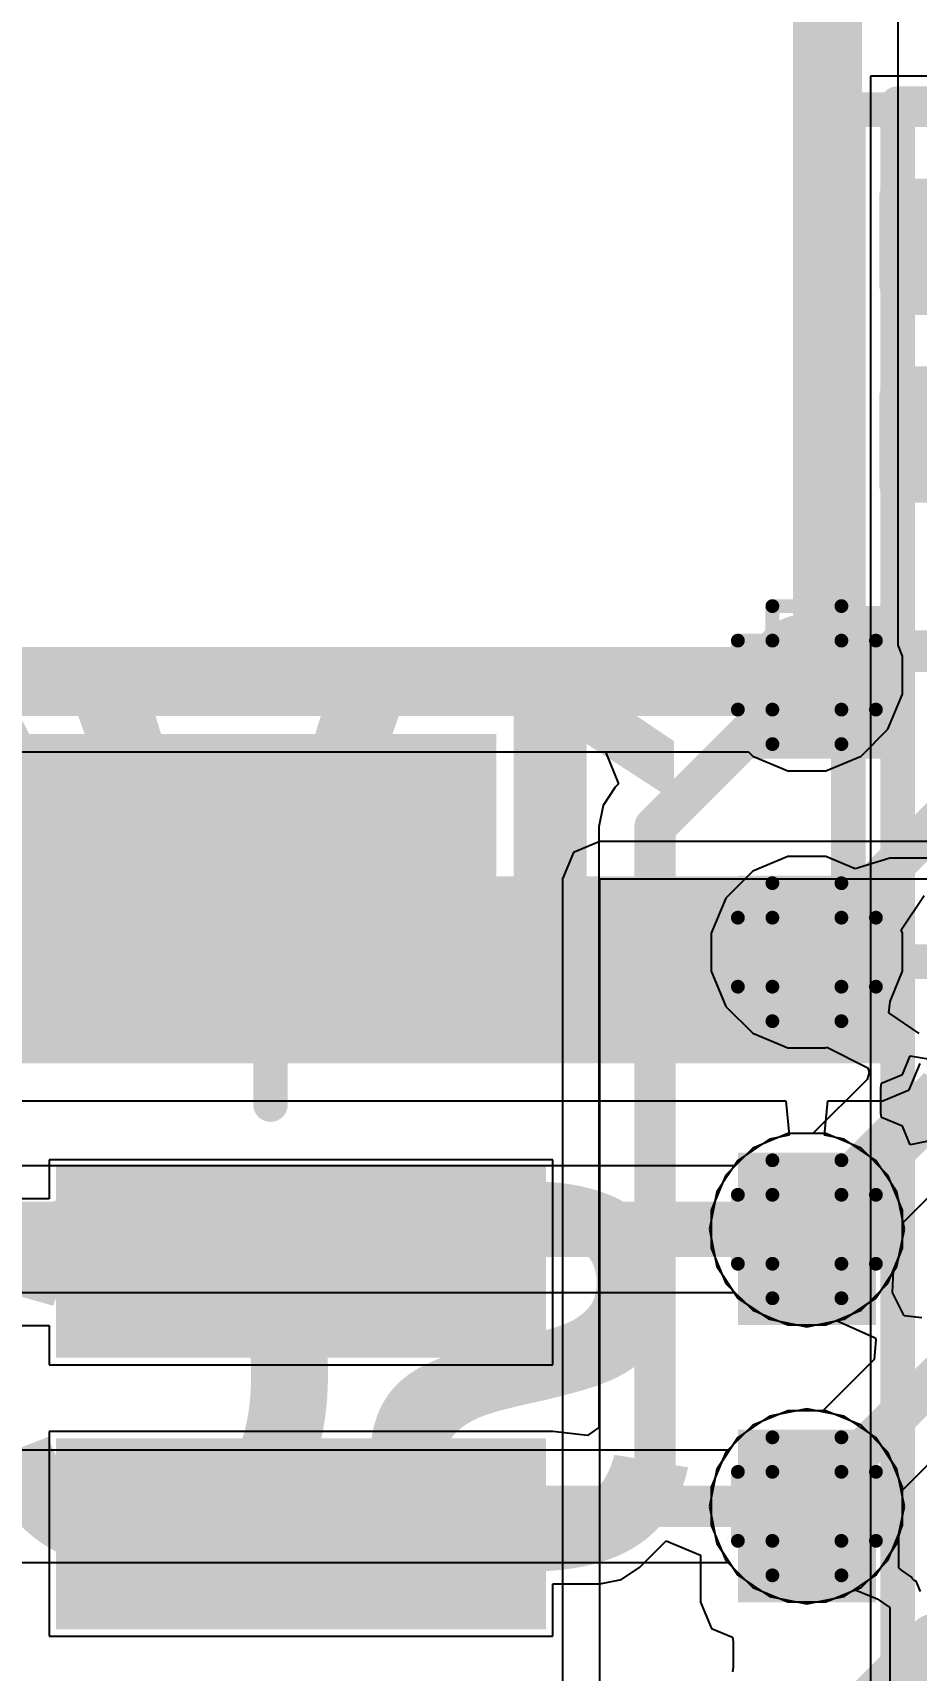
# Model space of a CAD drawing. Header units: inches. Extents: x 3 to 215, y 2 to 215.
# Drawn here: x 2.9798 to 3.1078, y 3.0353 to 3.2726 of the extents above; entities that cross this region are included whole.
import ezdxf

# ---------------------------------------------------------------- set-up
doc = ezdxf.new("R2010")
doc.units = ezdxf.units.IN
doc.header["$MEASUREMENT"] = 0
for name, color, linetype in [('Board_Outline', 56, 'Continuous'), ('Bottom Layer', 5, 'Continuous'), ('Bottom Overlay', 54, 'Continuous'), ('Bottom Paste', 16, 'Continuous'), ('Bottom Solder', 6, 'Continuous'), ('Drill Drawing', 1, 'Continuous'), ('Layer 1', 16, 'Continuous'), ('Layer 2', 76, 'Continuous'), ('Pad Holes', 156, 'Continuous'), ('Top Layer', 1, 'Continuous'), ('Top Overlay', 2, 'Continuous'), ('Top Paste', 8, 'Continuous'), ('Top Solder', 216, 'Continuous')]:
    doc.layers.add(name, color=color, linetype=linetype)
doc.styles.add('Arial_Bold', font='', dxfattribs={"height": 0.2})
doc.styles.get('Arial_Bold').set_extended_font_data('Arial', bold=True)

# ---------------------------------------------------------------- blocks, each defined once
blk = doc.blocks.new('ESP32_C3_MINI_1_H4_16')
at = {"layer": 'Board_Outline'}
for p, q in [((0.26378, -0.22441), (0.26378, 0.43701)), ((-0.26378, -0.22441), (0.26378, -0.22441))]:
    blk.add_line(p, q, dxfattribs=at)
at = {"layer": 'Top Overlay'}
for points in [[(0.25984, 0.43307, 0.005, 0.005, 0), (0.25984, -0.22047, 0.005, 0.005, 0)], [(0.25984, -0.22047, 0.005, 0.005, 0), (-0.25984, -0.22047, 0.005, 0.005, 0)]]:
    blk.add_lwpolyline(points, format="xyseb", dxfattribs=at)
blk.add_lwpolyline([(0.25859, -0.22047, 0.0025, 0.0025, 1), (0.26109, -0.22047, 0.0025, 0.0025, 1)], format="xyseb", close=True, dxfattribs=at)
blk.add_lwpolyline([(0.25859, -0.22047, 0.0025, 0.0025, 1), (0.26109, -0.22047, 0.0025, 0.0025, 1)], format="xyseb", close=True, dxfattribs=at)
blk = doc.blocks.new('V________T______36')
at = {"layer": 'Top Layer'}
for points in [[(0.04921, -0.01821), (0.0689, -0.01821), (0.0689, -0.0812), (0.04921, -0.0812)], [(0.08858, -0.01821), (0.10827, -0.01821), (0.10827, -0.0812), (0.08858, -0.0812)]]:
    blk.add_hatch(color=1, dxfattribs=at).paths.add_polyline_path(points)
at = {"layer": 'Top Paste'}
for points in [[(0.04921, -0.01821), (0.0689, -0.01821), (0.0689, -0.0812), (0.04921, -0.0812)], [(0.08858, -0.01821), (0.10827, -0.01821), (0.10827, -0.0812), (0.08858, -0.0812)]]:
    blk.add_hatch(color=8, dxfattribs=at).paths.add_polyline_path(points)
at = {"layer": 'Top Solder'}
for points in [[(0.04521, -0.01421), (0.0729, -0.01421), (0.0729, -0.0852), (0.04521, -0.0852)], [(0.08458, -0.01421), (0.11227, -0.01421), (0.11227, -0.0852), (0.08458, -0.0852)]]:
    blk.add_hatch(color=216, dxfattribs=at).paths.add_polyline_path(points)
at = {"layer": 'Top Overlay'}
for points in [[(0.15981, -0.00474, 0.005, 0.005, 0), (0.15981, -0.04528, 0.005, 0.005, 0)], [(0.12128, -0.04528, 0.005, 0.005, 0), (0.15981, -0.04528, 0.005, 0.005, 0)]]:
    blk.add_lwpolyline(points, format="xyseb", dxfattribs=at)
for points in [[(0.12003, -0.04528, 0.0025, 0.0025, 1), (0.12253, -0.04528, 0.0025, 0.0025, 1)], [(0.15856, -0.04528, 0.0025, 0.0025, 1), (0.16106, -0.04528, 0.0025, 0.0025, 1)], [(0.15856, -0.04528, 0.0025, 0.0025, 1), (0.16106, -0.04528, 0.0025, 0.0025, 1)]]:
    blk.add_lwpolyline(points, format="xyseb", close=True, dxfattribs=at)
blk = doc.blocks.new('CAP_0201_B_42')
at = {"layer": 'Bottom Layer'}
for points in [[(-0.01772, 0.00591), (-0.00591, 0.00591), (-0.00591, -0.00591), (-0.01772, -0.00591)], [(0.00591, 0.00591), (0.01772, 0.00591), (0.01772, -0.00591), (0.00591, -0.00591)]]:
    blk.add_hatch(color=5, dxfattribs=at).paths.add_polyline_path(points)
at = {"layer": 'Bottom Paste'}
for points in [[(-0.01772, 0.00591), (-0.00591, 0.00591), (-0.00591, -0.00591), (-0.01772, -0.00591)], [(0.00591, 0.00591), (0.01772, 0.00591), (0.01772, -0.00591), (0.00591, -0.00591)]]:
    blk.add_hatch(color=16, dxfattribs=at).paths.add_polyline_path(points)
at = {"layer": 'Bottom Solder'}
for points in [[(-0.01988, 0.00807), (-0.00374, 0.00807), (-0.00374, -0.00807), (-0.01988, -0.00807)], [(0.00374, 0.00807), (0.01988, 0.00807), (0.01988, -0.00807), (0.00374, -0.00807)]]:
    blk.add_hatch(color=6, dxfattribs=at).paths.add_polyline_path(points)
at = {"layer": 'Bottom Overlay'}
for points in [[(-0.008, 0.009, 0.005, 0.005, 0), (-0.021, 0.009, 0.005, 0.005, 0)], [(-0.021, -0.009, 0.005, 0.005, 0), (-0.021, 0.009, 0.005, 0.005, 0)], [(0.021, 0.009, 0.005, 0.005, 0), (0.008, 0.009, 0.005, 0.005, 0)], [(0.021, -0.009, 0.005, 0.005, 0), (0.021, 0.009, 0.005, 0.005, 0)], [(-0.008, -0.009, 0.005, 0.005, 0), (-0.021, -0.009, 0.005, 0.005, 0)], [(0.021, -0.009, 0.005, 0.005, 0), (0.008, -0.009, 0.005, 0.005, 0)]]:
    blk.add_lwpolyline(points, format="xyseb", dxfattribs=at)
for points in [[(-0.02225, 0.009, 0.0025, 0.0025, 1), (-0.01975, 0.009, 0.0025, 0.0025, 1)], [(-0.02225, 0.009, 0.0025, 0.0025, 1), (-0.01975, 0.009, 0.0025, 0.0025, 1)], [(-0.00925, 0.009, 0.0025, 0.0025, 1), (-0.00675, 0.009, 0.0025, 0.0025, 1)], [(0.00675, 0.009, 0.0025, 0.0025, 1), (0.00925, 0.009, 0.0025, 0.0025, 1)], [(0.01975, 0.009, 0.0025, 0.0025, 1), (0.02225, 0.009, 0.0025, 0.0025, 1)], [(0.01975, 0.009, 0.0025, 0.0025, 1), (0.02225, 0.009, 0.0025, 0.0025, 1)], [(-0.02225, -0.009, 0.0025, 0.0025, 1), (-0.01975, -0.009, 0.0025, 0.0025, 1)], [(-0.02225, -0.009, 0.0025, 0.0025, 1), (-0.01975, -0.009, 0.0025, 0.0025, 1)], [(-0.00925, -0.009, 0.0025, 0.0025, 1), (-0.00675, -0.009, 0.0025, 0.0025, 1)], [(0.00675, -0.009, 0.0025, 0.0025, 1), (0.00925, -0.009, 0.0025, 0.0025, 1)], [(0.01975, -0.009, 0.0025, 0.0025, 1), (0.02225, -0.009, 0.0025, 0.0025, 1)], [(0.01975, -0.009, 0.0025, 0.0025, 1), (0.02225, -0.009, 0.0025, 0.0025, 1)]]:
    blk.add_lwpolyline(points, format="xyseb", close=True, dxfattribs=at)

msp = doc.modelspace()

# ---------------------------------------------------------------- hatches: boundary and pattern name
at = {"layer": 'Bottom Layer'}
for points in [[(2.8852, 3.12324), (3.047, 3.12324), (3.047, 3.171), (2.8852, 3.171)], [(3.037, 3.12324), (3.103, 3.12324), (3.103, 3.15037), (3.037, 3.15037)]]:
    msp.add_hatch(color=5, dxfattribs=at).paths.add_polyline_path(points)
at = {"layer": 'Bottom Solder'}
h = msp.add_hatch(color=6, dxfattribs=at)
edge = h.paths.add_edge_path()
edge.add_arc((3.092, 3.17953), 0.00886, 0, 360)
h = msp.add_hatch(color=6, dxfattribs=at)
edge = h.paths.add_edge_path()
edge.add_arc((3.092, 3.13937), 0.00886, 0, 360)
h = msp.add_hatch(color=6, dxfattribs=at)
edge = h.paths.add_edge_path()
edge.add_arc((3.092, 3.09921), 0.00886, 0, 360)
h = msp.add_hatch(color=6, dxfattribs=at)
edge = h.paths.add_edge_path()
edge.add_arc((3.092, 3.05905), 0.00886, 0, 360)
at = {"layer": 'Pad Holes'}
h = msp.add_hatch(color=7, dxfattribs=at)
edge = h.paths.add_edge_path()
edge.add_arc((3.092, 3.17953), 0.00886, 0, 360)
h = msp.add_hatch(color=7, dxfattribs=at)
edge = h.paths.add_edge_path()
edge.add_arc((3.092, 3.13937), 0.00886, 0, 360)
h = msp.add_hatch(color=7, dxfattribs=at)
edge = h.paths.add_edge_path()
edge.add_arc((3.092, 3.09921), 0.00886, 0, 360)
h = msp.add_hatch(color=7, dxfattribs=at)
edge = h.paths.add_edge_path()
edge.add_arc((3.092, 3.05905), 0.00886, 0, 360)
at = {"layer": 'Top Layer'}
for points in [[(3.095, 3.18953), (3.095, 3.16953), (3.1031, 3.16953), (3.1031, 3.18953)], [(3.1031, 3.17853), (3.083, 3.17853), (3.083, 3.16742), (3.1031, 3.16742)], [(3.082, 3.12547), (3.102, 3.12547), (3.102, 3.15047), (3.082, 3.15047)], [(3.082, 3.08532), (3.102, 3.08532), (3.102, 3.11032), (3.082, 3.11032)], [(3.082, 3.04516), (3.102, 3.04516), (3.102, 3.07016), (3.082, 3.07016)]]:
    msp.add_hatch(color=1, dxfattribs=at).paths.add_polyline_path(points)
at = {"layer": 'Top Solder'}
h = msp.add_hatch(color=216, dxfattribs=at)
edge = h.paths.add_edge_path()
edge.add_arc((3.092, 3.17953), 0.00886, 0, 360)
h = msp.add_hatch(color=216, dxfattribs=at)
edge = h.paths.add_edge_path()
edge.add_arc((3.092, 3.13937), 0.00886, 0, 360)
h = msp.add_hatch(color=216, dxfattribs=at)
edge = h.paths.add_edge_path()
edge.add_arc((3.092, 3.09921), 0.00886, 0, 360)
h = msp.add_hatch(color=216, dxfattribs=at)
edge = h.paths.add_edge_path()
edge.add_arc((3.092, 3.05905), 0.00886, 0, 360)

# ---------------------------------------------------------------- linework, layer by layer
at = {"layer": 'Board_Outline'}
for points in [[(3.095, 3.1786, 0.01, 0.01, 0), (3.095, 3.39, 0.01, 0.01, 0)], [(2.875, 3.1786, 0.01, 0.01, 0), (3.095, 3.1786, 0.01, 0.01, 0)]]:
    msp.add_lwpolyline(points, format="xyseb", dxfattribs=at)
msp.add_lwpolyline([(3.0925, 3.1786, 0.005, 0.005, 1), (3.0975, 3.1786, 0.005, 0.005, 1)], format="xyseb", close=True, dxfattribs=at)
msp.add_lwpolyline([(3.0925, 3.1786, 0.005, 0.005, 1), (3.0975, 3.1786, 0.005, 0.005, 1)], format="xyseb", close=True, dxfattribs=at)
at = {"layer": 'Bottom Layer'}
for p, q in [((3.10683, 3.11942), (3.10841, 3.12324)), ((3.103, 3.11783), (3.10683, 3.11942)), ((2.8852, 3.11783), (3.08895, 3.11783)), ((3.08895, 3.11783), (3.08944, 3.11283)), ((3.09456, 3.11283), (3.09505, 3.11783)), ((3.09505, 3.11783), (3.103, 3.11783)), ((3.08659, 3.11227), (3.08201, 3.1092)), ((3.08944, 3.11283), (3.08659, 3.11227)), ((3.09741, 3.11227), (3.09456, 3.11283)), ((3.10199, 3.1092), (3.09741, 3.11227)), ((3.08201, 3.1092), (3.07895, 3.10462)), ((3.10505, 3.10462), (3.10199, 3.1092)), ((3.07895, 3.10462), (3.07787, 3.09921)), ((3.10613, 3.09921), (3.10505, 3.10462)), ((3.07787, 3.09921), (3.07895, 3.0938)), ((3.10505, 3.0938), (3.10613, 3.09921)), ((3.07895, 3.0938), (3.08201, 3.08922)), ((3.10199, 3.08922), (3.10505, 3.0938)), ((3.08201, 3.08922), (3.08659, 3.08616)), ((3.09741, 3.08616), (3.10199, 3.08922)), ((3.08659, 3.08616), (3.092, 3.08508)), ((3.092, 3.08508), (3.09741, 3.08616)), ((3.08659, 3.07211), (3.08201, 3.06905)), ((3.092, 3.07318), (3.08659, 3.07211)), ((3.09741, 3.07211), (3.092, 3.07318)), ((3.10199, 3.06905), (3.09741, 3.07211)), ((3.08201, 3.06905), (3.07895, 3.06446)), ((3.10505, 3.06446), (3.10199, 3.06905)), ((3.07895, 3.06446), (3.07787, 3.05905)), ((3.10613, 3.05905), (3.10505, 3.06446)), ((3.07787, 3.05905), (3.07895, 3.05365)), ((3.10505, 3.05365), (3.10613, 3.05905)), ((3.07895, 3.05365), (3.08201, 3.04906)), ((3.10199, 3.04906), (3.10505, 3.05365)), ((3.08201, 3.04906), (3.08659, 3.046)), ((3.09741, 3.046), (3.10199, 3.04906)), ((3.08659, 3.046), (3.092, 3.04492)), ((3.092, 3.04492), (3.09741, 3.046))]:
    msp.add_line(p, q, dxfattribs=at)
msp.add_lwpolyline([(3.092, 3.13937, 0.006, 0.006, 0), (3.114, 3.16137, 0.006, 0.006, 0)], format="xyseb", dxfattribs=at)
msp.add_lwpolyline([(3.0905, 3.13937, 0.003, 0.003, 1), (3.0935, 3.13937, 0.003, 0.003, 1)], format="xyseb", close=True, dxfattribs=at)
at = {"layer": 'Bottom Overlay'}
for points in [[(3.098, 3.138, 0.005, 0.005, 0), (3.098, 3.26148, 0.005, 0.005, 0)], [(3.098, 3.26148, 0.005, 0.005, 0), (3.158, 3.26148, 0.005, 0.005, 0)], [(3.098, 3.138, 0.005, 0.005, 0), (3.158, 3.138, 0.005, 0.005, 0)]]:
    msp.add_lwpolyline(points, format="xyseb", dxfattribs=at)
for points in [[(3.09675, 3.26148, 0.0025, 0.0025, 1), (3.09925, 3.26148, 0.0025, 0.0025, 1)], [(3.09675, 3.26148, 0.0025, 0.0025, 1), (3.09925, 3.26148, 0.0025, 0.0025, 1)], [(3.09675, 3.138, 0.0025, 0.0025, 1), (3.09925, 3.138, 0.0025, 0.0025, 1)], [(3.09675, 3.138, 0.0025, 0.0025, 1), (3.09925, 3.138, 0.0025, 0.0025, 1)]]:
    msp.add_lwpolyline(points, format="xyseb", close=True, dxfattribs=at)
at = {"layer": 'Drill Drawing'}
for points in [[(3.087, 3.18453, 0.002, 0.002, 0), (3.087, 3.18953, 0.002, 0.002, 0)], [(3.087, 3.18953, 0.002, 0.002, 0), (3.097, 3.18953, 0.002, 0.002, 0)], [(3.097, 3.18453, 0.002, 0.002, 0), (3.097, 3.18953, 0.002, 0.002, 0)], [(3.082, 3.17453, 0.002, 0.002, 0), (3.082, 3.18453, 0.002, 0.002, 0)], [(3.082, 3.18453, 0.002, 0.002, 0), (3.087, 3.18453, 0.002, 0.002, 0)], [(3.097, 3.18453, 0.002, 0.002, 0), (3.102, 3.18453, 0.002, 0.002, 0)], [(3.102, 3.17453, 0.002, 0.002, 0), (3.102, 3.18453, 0.002, 0.002, 0)], [(3.082, 3.17453, 0.002, 0.002, 0), (3.087, 3.17453, 0.002, 0.002, 0)], [(3.087, 3.16953, 0.002, 0.002, 0), (3.087, 3.17453, 0.002, 0.002, 0)], [(3.097, 3.17453, 0.002, 0.002, 0), (3.102, 3.17453, 0.002, 0.002, 0)], [(3.097, 3.16953, 0.002, 0.002, 0), (3.097, 3.17453, 0.002, 0.002, 0)], [(3.087, 3.16953, 0.002, 0.002, 0), (3.097, 3.16953, 0.002, 0.002, 0)], [(3.087, 3.14437, 0.002, 0.002, 0), (3.087, 3.14937, 0.002, 0.002, 0)], [(3.087, 3.14937, 0.002, 0.002, 0), (3.097, 3.14937, 0.002, 0.002, 0)], [(3.097, 3.14437, 0.002, 0.002, 0), (3.097, 3.14937, 0.002, 0.002, 0)], [(3.082, 3.13437, 0.002, 0.002, 0), (3.082, 3.14437, 0.002, 0.002, 0)], [(3.082, 3.14437, 0.002, 0.002, 0), (3.087, 3.14437, 0.002, 0.002, 0)], [(3.097, 3.14437, 0.002, 0.002, 0), (3.102, 3.14437, 0.002, 0.002, 0)], [(3.102, 3.13437, 0.002, 0.002, 0), (3.102, 3.14437, 0.002, 0.002, 0)], [(3.082, 3.13437, 0.002, 0.002, 0), (3.087, 3.13437, 0.002, 0.002, 0)], [(3.087, 3.12937, 0.002, 0.002, 0), (3.087, 3.13437, 0.002, 0.002, 0)], [(3.097, 3.13437, 0.002, 0.002, 0), (3.102, 3.13437, 0.002, 0.002, 0)], [(3.097, 3.12937, 0.002, 0.002, 0), (3.097, 3.13437, 0.002, 0.002, 0)], [(3.087, 3.12937, 0.002, 0.002, 0), (3.097, 3.12937, 0.002, 0.002, 0)], [(3.087, 3.10421, 0.002, 0.002, 0), (3.087, 3.10921, 0.002, 0.002, 0)], [(3.087, 3.10921, 0.002, 0.002, 0), (3.097, 3.10921, 0.002, 0.002, 0)], [(3.097, 3.10421, 0.002, 0.002, 0), (3.097, 3.10921, 0.002, 0.002, 0)], [(3.082, 3.09421, 0.002, 0.002, 0), (3.082, 3.10421, 0.002, 0.002, 0)], [(3.082, 3.10421, 0.002, 0.002, 0), (3.087, 3.10421, 0.002, 0.002, 0)], [(3.097, 3.10421, 0.002, 0.002, 0), (3.102, 3.10421, 0.002, 0.002, 0)], [(3.102, 3.09421, 0.002, 0.002, 0), (3.102, 3.10421, 0.002, 0.002, 0)], [(3.082, 3.09421, 0.002, 0.002, 0), (3.087, 3.09421, 0.002, 0.002, 0)], [(3.087, 3.08921, 0.002, 0.002, 0), (3.087, 3.09421, 0.002, 0.002, 0)], [(3.097, 3.09421, 0.002, 0.002, 0), (3.102, 3.09421, 0.002, 0.002, 0)], [(3.097, 3.08921, 0.002, 0.002, 0), (3.097, 3.09421, 0.002, 0.002, 0)], [(3.087, 3.08921, 0.002, 0.002, 0), (3.097, 3.08921, 0.002, 0.002, 0)], [(3.087, 3.06405, 0.002, 0.002, 0), (3.087, 3.06905, 0.002, 0.002, 0)], [(3.087, 3.06905, 0.002, 0.002, 0), (3.097, 3.06905, 0.002, 0.002, 0)], [(3.097, 3.06405, 0.002, 0.002, 0), (3.097, 3.06905, 0.002, 0.002, 0)], [(3.082, 3.05405, 0.002, 0.002, 0), (3.082, 3.06405, 0.002, 0.002, 0)], [(3.082, 3.06405, 0.002, 0.002, 0), (3.087, 3.06405, 0.002, 0.002, 0)], [(3.097, 3.06405, 0.002, 0.002, 0), (3.102, 3.06405, 0.002, 0.002, 0)], [(3.102, 3.05405, 0.002, 0.002, 0), (3.102, 3.06405, 0.002, 0.002, 0)], [(3.082, 3.05405, 0.002, 0.002, 0), (3.087, 3.05405, 0.002, 0.002, 0)], [(3.087, 3.04905, 0.002, 0.002, 0), (3.087, 3.05405, 0.002, 0.002, 0)], [(3.097, 3.05405, 0.002, 0.002, 0), (3.102, 3.05405, 0.002, 0.002, 0)], [(3.097, 3.04905, 0.002, 0.002, 0), (3.097, 3.05405, 0.002, 0.002, 0)], [(3.087, 3.04905, 0.002, 0.002, 0), (3.097, 3.04905, 0.002, 0.002, 0)]]:
    msp.add_lwpolyline(points, format="xyseb", dxfattribs=at)
for points in [[(3.0865, 3.18953, 0.001, 0.001, 1), (3.0875, 3.18953, 0.001, 0.001, 1)], [(3.0865, 3.18953, 0.001, 0.001, 1), (3.0875, 3.18953, 0.001, 0.001, 1)], [(3.0965, 3.18953, 0.001, 0.001, 1), (3.0975, 3.18953, 0.001, 0.001, 1)], [(3.0965, 3.18953, 0.001, 0.001, 1), (3.0975, 3.18953, 0.001, 0.001, 1)], [(3.0815, 3.18453, 0.001, 0.001, 1), (3.0825, 3.18453, 0.001, 0.001, 1)], [(3.0815, 3.18453, 0.001, 0.001, 1), (3.0825, 3.18453, 0.001, 0.001, 1)], [(3.0865, 3.18453, 0.001, 0.001, 1), (3.0875, 3.18453, 0.001, 0.001, 1)], [(3.0865, 3.18453, 0.001, 0.001, 1), (3.0875, 3.18453, 0.001, 0.001, 1)], [(3.0965, 3.18453, 0.001, 0.001, 1), (3.0975, 3.18453, 0.001, 0.001, 1)], [(3.0965, 3.18453, 0.001, 0.001, 1), (3.0975, 3.18453, 0.001, 0.001, 1)], [(3.1015, 3.18453, 0.001, 0.001, 1), (3.1025, 3.18453, 0.001, 0.001, 1)], [(3.1015, 3.18453, 0.001, 0.001, 1), (3.1025, 3.18453, 0.001, 0.001, 1)], [(3.0815, 3.17453, 0.001, 0.001, 1), (3.0825, 3.17453, 0.001, 0.001, 1)], [(3.0815, 3.17453, 0.001, 0.001, 1), (3.0825, 3.17453, 0.001, 0.001, 1)], [(3.0865, 3.17453, 0.001, 0.001, 1), (3.0875, 3.17453, 0.001, 0.001, 1)], [(3.0865, 3.17453, 0.001, 0.001, 1), (3.0875, 3.17453, 0.001, 0.001, 1)], [(3.0965, 3.17453, 0.001, 0.001, 1), (3.0975, 3.17453, 0.001, 0.001, 1)], [(3.0965, 3.17453, 0.001, 0.001, 1), (3.0975, 3.17453, 0.001, 0.001, 1)], [(3.1015, 3.17453, 0.001, 0.001, 1), (3.1025, 3.17453, 0.001, 0.001, 1)], [(3.1015, 3.17453, 0.001, 0.001, 1), (3.1025, 3.17453, 0.001, 0.001, 1)], [(3.0865, 3.16953, 0.001, 0.001, 1), (3.0875, 3.16953, 0.001, 0.001, 1)], [(3.0865, 3.16953, 0.001, 0.001, 1), (3.0875, 3.16953, 0.001, 0.001, 1)], [(3.0965, 3.16953, 0.001, 0.001, 1), (3.0975, 3.16953, 0.001, 0.001, 1)], [(3.0965, 3.16953, 0.001, 0.001, 1), (3.0975, 3.16953, 0.001, 0.001, 1)], [(3.0865, 3.14937, 0.001, 0.001, 1), (3.0875, 3.14937, 0.001, 0.001, 1)], [(3.0865, 3.14937, 0.001, 0.001, 1), (3.0875, 3.14937, 0.001, 0.001, 1)], [(3.0965, 3.14937, 0.001, 0.001, 1), (3.0975, 3.14937, 0.001, 0.001, 1)], [(3.0965, 3.14937, 0.001, 0.001, 1), (3.0975, 3.14937, 0.001, 0.001, 1)], [(3.0815, 3.14437, 0.001, 0.001, 1), (3.0825, 3.14437, 0.001, 0.001, 1)], [(3.0815, 3.14437, 0.001, 0.001, 1), (3.0825, 3.14437, 0.001, 0.001, 1)], [(3.0865, 3.14437, 0.001, 0.001, 1), (3.0875, 3.14437, 0.001, 0.001, 1)], [(3.0865, 3.14437, 0.001, 0.001, 1), (3.0875, 3.14437, 0.001, 0.001, 1)], [(3.0965, 3.14437, 0.001, 0.001, 1), (3.0975, 3.14437, 0.001, 0.001, 1)], [(3.0965, 3.14437, 0.001, 0.001, 1), (3.0975, 3.14437, 0.001, 0.001, 1)], [(3.1015, 3.14437, 0.001, 0.001, 1), (3.1025, 3.14437, 0.001, 0.001, 1)], [(3.1015, 3.14437, 0.001, 0.001, 1), (3.1025, 3.14437, 0.001, 0.001, 1)], [(3.0815, 3.13437, 0.001, 0.001, 1), (3.0825, 3.13437, 0.001, 0.001, 1)], [(3.0815, 3.13437, 0.001, 0.001, 1), (3.0825, 3.13437, 0.001, 0.001, 1)], [(3.0865, 3.13437, 0.001, 0.001, 1), (3.0875, 3.13437, 0.001, 0.001, 1)], [(3.0865, 3.13437, 0.001, 0.001, 1), (3.0875, 3.13437, 0.001, 0.001, 1)], [(3.0965, 3.13437, 0.001, 0.001, 1), (3.0975, 3.13437, 0.001, 0.001, 1)], [(3.0965, 3.13437, 0.001, 0.001, 1), (3.0975, 3.13437, 0.001, 0.001, 1)], [(3.1015, 3.13437, 0.001, 0.001, 1), (3.1025, 3.13437, 0.001, 0.001, 1)], [(3.1015, 3.13437, 0.001, 0.001, 1), (3.1025, 3.13437, 0.001, 0.001, 1)], [(3.0865, 3.12937, 0.001, 0.001, 1), (3.0875, 3.12937, 0.001, 0.001, 1)], [(3.0865, 3.12937, 0.001, 0.001, 1), (3.0875, 3.12937, 0.001, 0.001, 1)], [(3.0965, 3.12937, 0.001, 0.001, 1), (3.0975, 3.12937, 0.001, 0.001, 1)], [(3.0965, 3.12937, 0.001, 0.001, 1), (3.0975, 3.12937, 0.001, 0.001, 1)], [(3.0865, 3.10921, 0.001, 0.001, 1), (3.0875, 3.10921, 0.001, 0.001, 1)], [(3.0865, 3.10921, 0.001, 0.001, 1), (3.0875, 3.10921, 0.001, 0.001, 1)], [(3.0965, 3.10921, 0.001, 0.001, 1), (3.0975, 3.10921, 0.001, 0.001, 1)], [(3.0965, 3.10921, 0.001, 0.001, 1), (3.0975, 3.10921, 0.001, 0.001, 1)], [(3.0815, 3.10421, 0.001, 0.001, 1), (3.0825, 3.10421, 0.001, 0.001, 1)], [(3.0815, 3.10421, 0.001, 0.001, 1), (3.0825, 3.10421, 0.001, 0.001, 1)], [(3.0865, 3.10421, 0.001, 0.001, 1), (3.0875, 3.10421, 0.001, 0.001, 1)], [(3.0865, 3.10421, 0.001, 0.001, 1), (3.0875, 3.10421, 0.001, 0.001, 1)], [(3.0965, 3.10421, 0.001, 0.001, 1), (3.0975, 3.10421, 0.001, 0.001, 1)], [(3.0965, 3.10421, 0.001, 0.001, 1), (3.0975, 3.10421, 0.001, 0.001, 1)], [(3.1015, 3.10421, 0.001, 0.001, 1), (3.1025, 3.10421, 0.001, 0.001, 1)], [(3.1015, 3.10421, 0.001, 0.001, 1), (3.1025, 3.10421, 0.001, 0.001, 1)], [(3.0815, 3.09421, 0.001, 0.001, 1), (3.0825, 3.09421, 0.001, 0.001, 1)], [(3.0815, 3.09421, 0.001, 0.001, 1), (3.0825, 3.09421, 0.001, 0.001, 1)], [(3.0865, 3.09421, 0.001, 0.001, 1), (3.0875, 3.09421, 0.001, 0.001, 1)], [(3.0865, 3.09421, 0.001, 0.001, 1), (3.0875, 3.09421, 0.001, 0.001, 1)], [(3.0965, 3.09421, 0.001, 0.001, 1), (3.0975, 3.09421, 0.001, 0.001, 1)], [(3.0965, 3.09421, 0.001, 0.001, 1), (3.0975, 3.09421, 0.001, 0.001, 1)], [(3.1015, 3.09421, 0.001, 0.001, 1), (3.1025, 3.09421, 0.001, 0.001, 1)], [(3.1015, 3.09421, 0.001, 0.001, 1), (3.1025, 3.09421, 0.001, 0.001, 1)], [(3.0865, 3.08921, 0.001, 0.001, 1), (3.0875, 3.08921, 0.001, 0.001, 1)], [(3.0865, 3.08921, 0.001, 0.001, 1), (3.0875, 3.08921, 0.001, 0.001, 1)], [(3.0965, 3.08921, 0.001, 0.001, 1), (3.0975, 3.08921, 0.001, 0.001, 1)], [(3.0965, 3.08921, 0.001, 0.001, 1), (3.0975, 3.08921, 0.001, 0.001, 1)], [(3.0865, 3.06905, 0.001, 0.001, 1), (3.0875, 3.06905, 0.001, 0.001, 1)], [(3.0865, 3.06905, 0.001, 0.001, 1), (3.0875, 3.06905, 0.001, 0.001, 1)], [(3.0965, 3.06905, 0.001, 0.001, 1), (3.0975, 3.06905, 0.001, 0.001, 1)], [(3.0965, 3.06905, 0.001, 0.001, 1), (3.0975, 3.06905, 0.001, 0.001, 1)], [(3.0815, 3.06405, 0.001, 0.001, 1), (3.0825, 3.06405, 0.001, 0.001, 1)], [(3.0815, 3.06405, 0.001, 0.001, 1), (3.0825, 3.06405, 0.001, 0.001, 1)], [(3.0865, 3.06405, 0.001, 0.001, 1), (3.0875, 3.06405, 0.001, 0.001, 1)], [(3.0865, 3.06405, 0.001, 0.001, 1), (3.0875, 3.06405, 0.001, 0.001, 1)], [(3.0965, 3.06405, 0.001, 0.001, 1), (3.0975, 3.06405, 0.001, 0.001, 1)], [(3.0965, 3.06405, 0.001, 0.001, 1), (3.0975, 3.06405, 0.001, 0.001, 1)], [(3.1015, 3.06405, 0.001, 0.001, 1), (3.1025, 3.06405, 0.001, 0.001, 1)], [(3.1015, 3.06405, 0.001, 0.001, 1), (3.1025, 3.06405, 0.001, 0.001, 1)], [(3.0815, 3.05405, 0.001, 0.001, 1), (3.0825, 3.05405, 0.001, 0.001, 1)], [(3.0815, 3.05405, 0.001, 0.001, 1), (3.0825, 3.05405, 0.001, 0.001, 1)], [(3.0865, 3.05405, 0.001, 0.001, 1), (3.0875, 3.05405, 0.001, 0.001, 1)], [(3.0865, 3.05405, 0.001, 0.001, 1), (3.0875, 3.05405, 0.001, 0.001, 1)], [(3.0965, 3.05405, 0.001, 0.001, 1), (3.0975, 3.05405, 0.001, 0.001, 1)], [(3.0965, 3.05405, 0.001, 0.001, 1), (3.0975, 3.05405, 0.001, 0.001, 1)], [(3.1015, 3.05405, 0.001, 0.001, 1), (3.1025, 3.05405, 0.001, 0.001, 1)], [(3.1015, 3.05405, 0.001, 0.001, 1), (3.1025, 3.05405, 0.001, 0.001, 1)], [(3.0865, 3.04905, 0.001, 0.001, 1), (3.0875, 3.04905, 0.001, 0.001, 1)], [(3.0865, 3.04905, 0.001, 0.001, 1), (3.0875, 3.04905, 0.001, 0.001, 1)], [(3.0965, 3.04905, 0.001, 0.001, 1), (3.0975, 3.04905, 0.001, 0.001, 1)], [(3.0965, 3.04905, 0.001, 0.001, 1), (3.0975, 3.04905, 0.001, 0.001, 1)]]:
    msp.add_lwpolyline(points, format="xyseb", close=True, dxfattribs=at)
at = {"layer": 'Layer 1'}
for p, q in [((3.1052, 3.18388), (3.1052, 3.3798)), ((3.10586, 3.18228), (3.1052, 3.18388)), ((3.10586, 3.17677), (3.10586, 3.18228)), ((3.10375, 3.17168), (3.10586, 3.17677)), ((3.09985, 3.16778), (3.10375, 3.17168)), ((2.8852, 3.1684), (3.08352, 3.1684)), ((3.08352, 3.1684), (3.08415, 3.16778)), ((3.08415, 3.16778), (3.08924, 3.16567)), ((3.09476, 3.16567), (3.09985, 3.16778)), ((3.08924, 3.16567), (3.09476, 3.16567)), ((3.08924, 3.15323), (3.08415, 3.15112)), ((3.09476, 3.15323), (3.08924, 3.15323)), ((3.099, 3.15147), (3.09476, 3.15323)), ((3.104, 3.153), (3.099, 3.15147)), ((3.31109, 3.153), (3.104, 3.153)), ((3.104, 3.153), (3.104, 3.153)), ((3.08415, 3.15112), (3.08025, 3.14722)), ((3.08025, 3.14722), (3.07814, 3.14213)), ((3.10567, 3.14259), (3.10901, 3.14759)), ((3.10586, 3.14213), (3.10567, 3.14259)), ((3.07814, 3.14213), (3.07814, 3.13661)), ((3.10586, 3.13661), (3.10586, 3.14213)), ((3.07814, 3.13661), (3.08025, 3.13152)), ((3.10405, 3.13224), (3.10586, 3.13661)), ((3.08025, 3.13152), (3.08415, 3.12762)), ((3.10389, 3.13059), (3.10405, 3.13224)), ((3.10828, 3.12759), (3.10389, 3.13059)), ((3.08415, 3.12762), (3.08924, 3.12551)), ((3.08924, 3.12551), (3.09476, 3.12551)), ((3.09476, 3.12551), (3.09491, 3.12558)), ((3.09491, 3.12558), (3.10083, 3.12262)), ((3.10101, 3.12192), (3.10071, 3.1209)), ((3.10083, 3.12262), (3.10101, 3.12192)), ((3.10071, 3.1209), (3.09288, 3.11307)), ((3.08924, 3.11307), (3.08415, 3.11096)), ((3.09288, 3.11307), (3.08924, 3.11307)), ((3.08415, 3.11096), (3.08158, 3.10839)), ((3.10586, 3.10009), (3.11566, 3.10989)), ((3.08158, 3.10839), (2.96226, 3.10839)), ((3.10586, 3.09646), (3.10586, 3.10009)), ((3.10453, 3.09325), (3.10586, 3.09646)), ((3.1044, 3.09006), (3.10453, 3.09325)), ((2.96328, 3.09004), (3.08158, 3.09004)), ((3.08158, 3.09004), (3.08415, 3.08746)), ((3.1061, 3.08666), (3.1044, 3.09006)), ((3.08415, 3.08746), (3.08924, 3.08535)), ((3.09476, 3.08535), (3.09628, 3.08599)), ((3.09628, 3.08599), (3.10188, 3.08345)), ((3.10864, 3.08635), (3.1061, 3.08666)), ((3.08924, 3.08535), (3.09476, 3.08535)), ((3.10197, 3.08317), (3.10173, 3.08032)), ((3.10188, 3.08345), (3.10197, 3.08317)), ((3.10173, 3.08032), (3.09432, 3.07291)), ((3.08924, 3.07291), (3.08415, 3.0708)), ((3.09432, 3.07291), (3.08924, 3.07291)), ((3.08415, 3.0708), (3.08056, 3.06721)), ((3.10586, 3.06138), (3.11514, 3.07065)), ((3.08056, 3.06721), (2.96487, 3.06721)), ((3.10586, 3.0563), (3.10586, 3.06138)), ((3.10531, 3.05014), (3.10533, 3.05475)), ((3.10533, 3.05475), (3.10554, 3.05553)), ((3.10554, 3.05553), (3.10586, 3.0563)), ((2.96487, 3.0509), (3.08056, 3.0509)), ((3.08056, 3.0509), (3.08415, 3.04731)), ((3.10569, 3.04982), (3.10531, 3.05014)), ((3.10711, 3.04881), (3.10569, 3.04982)), ((3.1073, 3.04852), (3.10711, 3.04881)), ((3.10756, 3.04832), (3.1073, 3.04852)), ((3.10783, 3.04821), (3.10756, 3.04832)), ((3.10845, 3.0467), (3.10783, 3.04821)), ((3.08415, 3.04731), (3.08924, 3.0452)), ((3.08924, 3.0452), (3.09476, 3.0452)), ((3.09476, 3.0452), (3.099, 3.04695)), ((3.099, 3.04695), (3.10219, 3.04566)), ((3.10219, 3.04566), (3.104, 3.04438)), ((3.104, 3.04438), (3.104, 3.03357))]:
    msp.add_line(p, q, dxfattribs=at)
for points in [[(3.092, 3.09921, 0.008, 0.008, 0), (3.11186, 3.11907, 0.008, 0.008, 0)], [(2.959, 3.09921, 0.008, 0.008, 0), (3.092, 3.09921, 0.008, 0.008, 0)], [(3.092, 3.05905, 0.006, 0.006, 0), (3.11176, 3.07881, 0.006, 0.006, 0)], [(2.959, 3.05905, 0.006, 0.006, 0), (3.092, 3.05905, 0.006, 0.006, 0)]]:
    msp.add_lwpolyline(points, format="xyseb", dxfattribs=at)
for points in [[(3.09, 3.09921, 0.004, 0.004, 1), (3.094, 3.09921, 0.004, 0.004, 1)], [(3.09, 3.09921, 0.004, 0.004, 1), (3.094, 3.09921, 0.004, 0.004, 1)], [(3.0905, 3.05905, 0.003, 0.003, 1), (3.0935, 3.05905, 0.003, 0.003, 1)], [(3.0905, 3.05905, 0.003, 0.003, 1), (3.0935, 3.05905, 0.003, 0.003, 1)]]:
    msp.add_lwpolyline(points, format="xyseb", close=True, dxfattribs=at)
at = {"layer": 'Layer 2'}
for p, q in [((3.1052, 3.18388), (3.1052, 3.3798)), ((3.10586, 3.18228), (3.1052, 3.18388)), ((3.10586, 3.17677), (3.10586, 3.18228)), ((3.10375, 3.17168), (3.10586, 3.17677)), ((3.09985, 3.16778), (3.10375, 3.17168)), ((2.8852, 3.1684), (3.08352, 3.1684)), ((3.08352, 3.1684), (3.08415, 3.16778)), ((3.08415, 3.16778), (3.08924, 3.16567)), ((3.09476, 3.16567), (3.09985, 3.16778)), ((3.08924, 3.16567), (3.09476, 3.16567)), ((3.062, 3.15541), (3.05817, 3.15383)), ((3.122, 3.15541), (3.062, 3.15541)), ((3.05817, 3.15383), (3.05659, 3.15)), ((3.05659, 3.15), (3.05659, 3.024)), ((3.062, 3.024), (3.062, 3.15)), ((3.062, 3.15), (3.122, 3.15)), ((3.08924, 3.11307), (3.08415, 3.11096)), ((3.09476, 3.11307), (3.08924, 3.11307)), ((3.09985, 3.11096), (3.09476, 3.11307)), ((3.08415, 3.11096), (3.08025, 3.10706)), ((3.10375, 3.10706), (3.09985, 3.11096)), ((3.08025, 3.10706), (3.07814, 3.10197)), ((3.10586, 3.10197), (3.10375, 3.10706)), ((3.07814, 3.10197), (3.07814, 3.09646)), ((3.10586, 3.09646), (3.10586, 3.10197)), ((3.07814, 3.09646), (3.08025, 3.09136)), ((3.10375, 3.09136), (3.10586, 3.09646)), ((3.08025, 3.09136), (3.08415, 3.08746)), ((3.09985, 3.08746), (3.10375, 3.09136)), ((3.08415, 3.08746), (3.08924, 3.08535)), ((3.09476, 3.08535), (3.09985, 3.08746)), ((3.08924, 3.08535), (3.09476, 3.08535)), ((3.08924, 3.07291), (3.08415, 3.0708)), ((3.09476, 3.07291), (3.08924, 3.07291)), ((3.09985, 3.0708), (3.09476, 3.07291)), ((3.08415, 3.0708), (3.08025, 3.0669)), ((3.10375, 3.0669), (3.09985, 3.0708)), ((3.08025, 3.0669), (3.07814, 3.06181)), ((3.10586, 3.06181), (3.10375, 3.0669)), ((3.07814, 3.06181), (3.07814, 3.0563)), ((3.10586, 3.0563), (3.10586, 3.06181)), ((3.07814, 3.0563), (3.08025, 3.0512)), ((3.10375, 3.0512), (3.10586, 3.0563)), ((3.08025, 3.0512), (3.08415, 3.04731)), ((3.09985, 3.04731), (3.10375, 3.0512)), ((3.08415, 3.04731), (3.08924, 3.0452)), ((3.08924, 3.0452), (3.09476, 3.0452)), ((3.09476, 3.0452), (3.09985, 3.04731))]:
    msp.add_line(p, q, dxfattribs=at)
at = {"layer": 'Top Layer'}
for p, q in [((2.8852, 3.1684), (3.06281, 3.1684)), ((3.06281, 3.1684), (3.06472, 3.16378)), ((3.06472, 3.16378), (3.06423, 3.16329)), ((3.06423, 3.16329), (3.06246, 3.16065)), ((3.06246, 3.16065), (3.06184, 3.15753)), ((3.06184, 3.15753), (3.06184, 3.15753)), ((3.06184, 3.15753), (3.06184, 3.07047)), ((3.10583, 3.12165), (3.10695, 3.12435)), ((3.10695, 3.12435), (3.11194, 3.12353)), ((3.1028, 3.12039), (3.10583, 3.12165)), ((3.10269, 3.11973), (3.1028, 3.12039)), ((3.10269, 3.11606), (3.10269, 3.11973)), ((3.1028, 3.11539), (3.10269, 3.11606)), ((3.10583, 3.11414), (3.1028, 3.11539)), ((3.10695, 3.11144), (3.10583, 3.11414)), ((3.11194, 3.11244), (3.10695, 3.11144)), ((3.0552, 3.10927), (2.98221, 3.10927)), ((2.98221, 3.10927), (2.98221, 3.1036)), ((3.0552, 3.07958), (3.0552, 3.10927)), ((2.98221, 3.1036), (2.97538, 3.1036)), ((2.97157, 3.08525), (2.98221, 3.08525)), ((2.98221, 3.08525), (2.98221, 3.07958)), ((2.98221, 3.07958), (3.0552, 3.07958)), ((3.0552, 3.0699), (2.98221, 3.0699)), ((2.98221, 3.0699), (2.98221, 3.04021)), ((3.0602, 3.06932), (3.0552, 3.0699)), ((3.0552, 3.0699), (3.0552, 3.0699)), ((3.06184, 3.07047), (3.0602, 3.06932)), ((3.06777, 3.05023), (3.07159, 3.05405)), ((3.07159, 3.05405), (3.07659, 3.05198)), ((3.06512, 3.04846), (3.06777, 3.05023)), ((3.07659, 3.05198), (3.07659, 3.04516)), ((3.0552, 3.04021), (3.0552, 3.04784)), ((3.0552, 3.04784), (3.062, 3.04784)), ((3.062, 3.04784), (3.06512, 3.04846)), ((3.062, 3.04784), (3.062, 3.04784)), ((3.07659, 3.04516), (3.07817, 3.04133)), ((3.07817, 3.04133), (3.0812, 3.04008)), ((2.98221, 3.04021), (3.0552, 3.04021)), ((3.0812, 3.04008), (3.08131, 3.03941)), ((3.08131, 3.03941), (3.08131, 3.03575)), ((3.08131, 3.03575), (3.0812, 3.03508))]:
    msp.add_line(p, q, dxfattribs=at)
for points in [[(3.092, 3.17953, 0.006, 0.006, 0), (3.09547, 3.183, 0.006, 0.006, 0)], [(3.09547, 3.183, 0.006, 0.006, 0), (3.15, 3.183, 0.006, 0.006, 0)], [(3.07, 3.15753, 0.006, 0.006, 0), (3.092, 3.17953, 0.006, 0.006, 0)], [(3.07, 3.064, 0.006, 0.006, 0), (3.07, 3.15753, 0.006, 0.006, 0)], [(2.97157, 3.09443, 0.008, 0.008, 0), (3.0187, 3.09443, 0.008, 0.008, 0)], [(3.062, 3.056, 0.006, 0.006, 0), (3.07, 3.064, 0.006, 0.006, 0)], [(3.007, 3.056, 0.006, 0.006, 0), (3.062, 3.056, 0.006, 0.006, 0)], [(3.09095, 3.01995, 0.008, 0.008, 0), (3.11051, 3.03951, 0.008, 0.008, 0)], [(3.11051, 3.03951, 0.008, 0.008, 0), (3.13029, 3.03951, 0.008, 0.008, 0)]]:
    msp.add_lwpolyline(points, format="xyseb", dxfattribs=at)
for points in [[(3.09397, 3.183, 0.003, 0.003, 1), (3.09697, 3.183, 0.003, 0.003, 1)], [(3.09397, 3.183, 0.003, 0.003, 1), (3.09697, 3.183, 0.003, 0.003, 1)], [(3.0905, 3.17953, 0.003, 0.003, 1), (3.0935, 3.17953, 0.003, 0.003, 1)], [(3.0905, 3.17953, 0.003, 0.003, 1), (3.0935, 3.17953, 0.003, 0.003, 1)], [(3.0685, 3.15753, 0.003, 0.003, 1), (3.0715, 3.15753, 0.003, 0.003, 1)], [(3.0685, 3.15753, 0.003, 0.003, 1), (3.0715, 3.15753, 0.003, 0.003, 1)], [(3.0167, 3.09443, 0.004, 0.004, 1), (3.0207, 3.09443, 0.004, 0.004, 1)], [(3.0685, 3.064, 0.003, 0.003, 1), (3.0715, 3.064, 0.003, 0.003, 1)], [(3.0685, 3.064, 0.003, 0.003, 1), (3.0715, 3.064, 0.003, 0.003, 1)], [(3.0055, 3.056, 0.003, 0.003, 1), (3.0085, 3.056, 0.003, 0.003, 1)], [(3.0605, 3.056, 0.003, 0.003, 1), (3.0635, 3.056, 0.003, 0.003, 1)], [(3.0605, 3.056, 0.003, 0.003, 1), (3.0635, 3.056, 0.003, 0.003, 1)], [(3.10851, 3.03951, 0.004, 0.004, 1), (3.11251, 3.03951, 0.004, 0.004, 1)], [(3.10851, 3.03951, 0.004, 0.004, 1), (3.11251, 3.03951, 0.004, 0.004, 1)]]:
    msp.add_lwpolyline(points, format="xyseb", close=True, dxfattribs=at)

# ---------------------------------------------------------------- block references
for name, p, rotation in [('ESP32_C3_MINI_1_H4_16', (3.36498, 3.04191), 180), ('CAP_0201_B_42', (3.114, 3.228), 270), ('V________T______36', (2.969, 2.996), 90)]:
    msp.add_blockref(name, p, dxfattribs=dict(rotation=rotation))

# ---------------------------------------------------------------- texts
at = {"layer": 'Bottom Overlay', "style": 'Arial_Bold', "text_generation_flag": 2}
for s, p in [('1V8', (3.078, 3.12389)), ('SCL', (3.077, 3.05037))]:
    msp.add_text(s, height=0.055, dxfattribs=at).set_placement(p)

doc.saveas('drawing.dxf')
